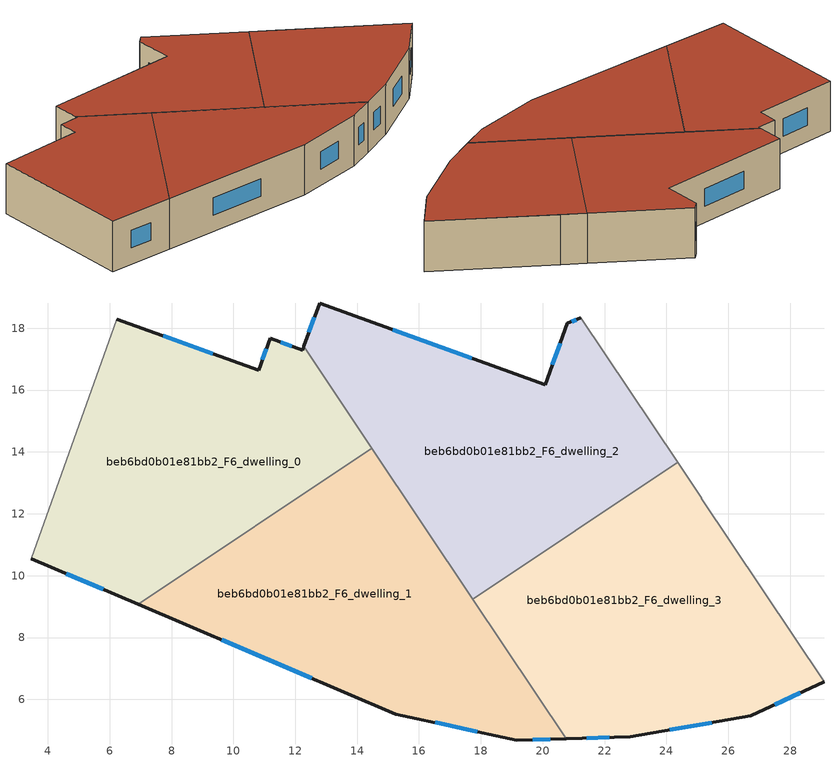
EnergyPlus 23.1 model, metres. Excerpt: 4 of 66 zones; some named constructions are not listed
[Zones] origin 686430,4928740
beb6bd0b01e81bb2_F6_dwelling_0
 floor to beb6bd0b01e81bb2_F5_dwelling_0 (EU_floor_Construction): 12.28,17.41 14.48,14.12 6.92,9.07 3.46,10.55 6.23,18.3 10.81,16.65 11.19,17.68 12.23,17.3 z18
 wall outside (EU_wall_Construction): 12.28,17.41 12.23,17.3 11.19,17.68 10.81,16.65 6.23,18.3 / 3.46,10.55 6.92,9.07 z18:21
 wall to beb6bd0b01e81bb2_F6_dwelling_1 (EU_wall_Construction): 6.92,9.07 14.48,14.12 z18:21
 wall adiabatic (EU_wall_Construction): 6.23,18.3 3.46,10.55 z18:21
 wall to beb6bd0b01e81bb2_F6_dwelling_2 (EU_wall_Construction): 14.48,14.12 12.28,17.41 z18:21
 window (EU_Window_Construction): 9.33,17.18 7.72,17.76 / 11.06,17.34 10.94,16.98 / 11.89,17.42 11.53,17.55 / 4.59,10.07 5.8,9.55 z18.98:20.02
 roof outside (EU_roof_Construction): 14.48,14.12 12.28,17.41 12.23,17.3 11.19,17.68 10.81,16.65 6.23,18.3 3.46,10.55 6.92,9.07 z21
beb6bd0b01e81bb2_F6_dwelling_1
 floor to beb6bd0b01e81bb2_F5_dwelling_1 (EU_floor_Construction): 14.48,14.12 20.76,4.73 19.17,4.69 15.24,5.53 6.92,9.07 z18
 wall outside (EU_wall_Construction): 6.92,9.07 15.24,5.53 19.17,4.69 20.76,4.73 z18:21
 wall to beb6bd0b01e81bb2_F6_dwelling_3 (EU_wall_Construction): 20.76,4.73 17.74,9.24 z18:21
 wall to beb6bd0b01e81bb2_F6_dwelling_2 (EU_wall_Construction): 17.74,9.24 14.48,14.12 z18:21
 window (EU_Window_Construction): 19.68,4.7 20.24,4.72 / 16.52,5.25 17.89,4.96 / 9.63,7.92 12.54,6.68 z18.98:20.02
 roof outside (EU_roof_Construction): 20.76,4.73 14.48,14.12 6.92,9.07 15.24,5.53 19.17,4.69 z21
beb6bd0b01e81bb2_F6_dwelling_2
 floor to beb6bd0b01e81bb2_F5_dwelling_2 (EU_floor_Construction): 21.24,18.34 24.36,13.66 17.74,9.24 12.28,17.41 12.79,18.82 20.08,16.17 20.8,18.16 z18
 wall outside (EU_wall_Construction): 21.24,18.34 20.8,18.16 20.08,16.17 12.79,18.82 12.28,17.41 z18:21
 wall to beb6bd0b01e81bb2_F6_dwelling_3 (EU_wall_Construction): 17.74,9.24 24.36,13.66 z18:21
 wall to beb6bd0b01e81bb2_F6_dwelling_4 (EU_wall_Construction): 24.36,13.66 21.24,18.34 z18:21
 window (EU_Window_Construction): 17.71,17.03 15.16,17.95 / 20.56,17.51 20.32,16.81 / 21.09,18.28 20.94,18.22 / 12.62,18.36 12.44,17.87 z18.98:20.02
 roof outside (EU_roof_Construction): 24.36,13.66 21.24,18.34 20.8,18.16 20.08,16.17 12.79,18.82 12.28,17.41 17.74,9.24 z21
beb6bd0b01e81bb2_F6_dwelling_3
 floor to beb6bd0b01e81bb2_F5_dwelling_3 (EU_floor_Construction): 24.36,13.66 29.1,6.58 26.73,5.48 22.83,4.79 20.76,4.73 17.74,9.24 z18
 wall outside (EU_wall_Construction): 20.76,4.73 22.83,4.79 26.73,5.48 29.1,6.58 z18:21
 wall to beb6bd0b01e81bb2_F6_dwelling_5 (EU_wall_Construction): 29.1,6.58 25.14,12.51 z18:21
 wall to beb6bd0b01e81bb2_F6_dwelling_4 (EU_wall_Construction): 25.14,12.51 24.37,13.66 z18:21
 window (EU_Window_Construction): 27.51,5.83 28.33,6.22 / 24.1,5.01 25.47,5.25 / 21.43,4.75 22.16,4.77 z18.98:20.02
 roof outside (EU_roof_Construction): 29.1,6.58 24.36,13.66 17.74,9.24 20.76,4.73 22.83,4.79 26.73,5.48 z21
[SCHEDULE:FILE] Column Number=1; Rows to Skip at Top=0; Number of Hours of Data=8760; Column Separator=Comma; Interpolate to Timestep=No; Minutes per Item=60; Adjust Schedule for Daylight Savings=Yes
Name | File
EU_Step8_GainSchedule_beb6bd0b01e81bb2_F2_dwelling_1_f000 | ../../schedules/beb6bd0b01e81bb2/beb6bd0b01e81bb2_F2_dwelling_1_f000_gain.csv
EU_Step8_GainSchedule_beb6bd0b01e81bb2_F2_dwelling_2_f000 | ../../schedules/beb6bd0b01e81bb2/beb6bd0b01e81bb2_F2_dwelling_2_f000_gain.csv
EU_Step8_GainSchedule_beb6bd0b01e81bb2_F2_dwelling_3_f000 | ../../schedules/beb6bd0b01e81bb2/beb6bd0b01e81bb2_F2_dwelling_3_f000_gain.csv
EU_Step8_GainSchedule_beb6bd0b01e81bb2_F2_dwelling_4_f000 | ../../schedules/beb6bd0b01e81bb2/beb6bd0b01e81bb2_F2_dwelling_4_f000_gain.csv
EU_Step8_GainSchedule_beb6bd0b01e81bb2_F2_dwelling_5_f000 | ../../schedules/beb6bd0b01e81bb2/beb6bd0b01e81bb2_F2_dwelling_5_f000_gain.csv
EU_Step8_GainSchedule_beb6bd0b01e81bb2_F2_dwelling_6_f000 | ../../schedules/beb6bd0b01e81bb2/beb6bd0b01e81bb2_F2_dwelling_6_f000_gain.csv
EU_Step8_GainSchedule_beb6bd0b01e81bb2_F2_dwelling_7_f000 | ../../schedules/beb6bd0b01e81bb2/beb6bd0b01e81bb2_F2_dwelling_7_f000_gain.csv
EU_Step8_GainSchedule_beb6bd0b01e81bb2_F2_dwelling_8_f000 | ../../schedules/beb6bd0b01e81bb2/beb6bd0b01e81bb2_F2_dwelling_8_f000_gain.csv
EU_Step8_GainSchedule_beb6bd0b01e81bb2_F2_dwelling_9_f000 | ../../schedules/beb6bd0b01e81bb2/beb6bd0b01e81bb2_F2_dwelling_9_f000_gain.csv
EU_Step8_GainSchedule_beb6bd0b01e81bb2_F3_dwelling_0_f000 | ../../schedules/beb6bd0b01e81bb2/beb6bd0b01e81bb2_F3_dwelling_0_f000_gain.csv
EU_Step8_GainSchedule_beb6bd0b01e81bb2_F3_dwelling_1_f000 | ../../schedules/beb6bd0b01e81bb2/beb6bd0b01e81bb2_F3_dwelling_1_f000_gain.csv
EU_Step8_GainSchedule_beb6bd0b01e81bb2_F3_dwelling_2_f000 | ../../schedules/beb6bd0b01e81bb2/beb6bd0b01e81bb2_F3_dwelling_2_f000_gain.csv
EU_Step8_GainSchedule_beb6bd0b01e81bb2_F3_dwelling_3_f000 | ../../schedules/beb6bd0b01e81bb2/beb6bd0b01e81bb2_F3_dwelling_3_f000_gain.csv
EU_Step8_GainSchedule_beb6bd0b01e81bb2_F3_dwelling_4_f000 | ../../schedules/beb6bd0b01e81bb2/beb6bd0b01e81bb2_F3_dwelling_4_f000_gain.csv
EU_Step8_GainSchedule_beb6bd0b01e81bb2_F3_dwelling_5_f000 | ../../schedules/beb6bd0b01e81bb2/beb6bd0b01e81bb2_F3_dwelling_5_f000_gain.csv
EU_Step8_GainSchedule_beb6bd0b01e81bb2_F3_dwelling_6_f000 | ../../schedules/beb6bd0b01e81bb2/beb6bd0b01e81bb2_F3_dwelling_6_f000_gain.csv
EU_Step8_GainSchedule_beb6bd0b01e81bb2_F3_dwelling_7_f000 | ../../schedules/beb6bd0b01e81bb2/beb6bd0b01e81bb2_F3_dwelling_7_f000_gain.csv
EU_Step8_GainSchedule_beb6bd0b01e81bb2_F3_dwelling_8_f000 | ../../schedules/beb6bd0b01e81bb2/beb6bd0b01e81bb2_F3_dwelling_8_f000_gain.csv
EU_Step8_GainSchedule_beb6bd0b01e81bb2_F4_dwelling_0_f000 | ../../schedules/beb6bd0b01e81bb2/beb6bd0b01e81bb2_F4_dwelling_0_f000_gain.csv
EU_Step8_GainSchedule_beb6bd0b01e81bb2_F4_dwelling_1_f000 | ../../schedules/beb6bd0b01e81bb2/beb6bd0b01e81bb2_F4_dwelling_1_f000_gain.csv
EU_Step8_GainSchedule_beb6bd0b01e81bb2_F4_dwelling_2_f000 | ../../schedules/beb6bd0b01e81bb2/beb6bd0b01e81bb2_F4_dwelling_2_f000_gain.csv
EU_Step8_GainSchedule_beb6bd0b01e81bb2_F4_dwelling_3_f000 | ../../schedules/beb6bd0b01e81bb2/beb6bd0b01e81bb2_F4_dwelling_3_f000_gain.csv
EU_Step8_GainSchedule_beb6bd0b01e81bb2_F4_dwelling_4_f000 | ../../schedules/beb6bd0b01e81bb2/beb6bd0b01e81bb2_F4_dwelling_4_f000_gain.csv
EU_Step8_GainSchedule_beb6bd0b01e81bb2_F4_dwelling_5_f000 | ../../schedules/beb6bd0b01e81bb2/beb6bd0b01e81bb2_F4_dwelling_5_f000_gain.csv
EU_Step8_GainSchedule_beb6bd0b01e81bb2_F4_dwelling_6_f000 | ../../schedules/beb6bd0b01e81bb2/beb6bd0b01e81bb2_F4_dwelling_6_f000_gain.csv
EU_Step8_GainSchedule_beb6bd0b01e81bb2_F4_dwelling_7_f000 | ../../schedules/beb6bd0b01e81bb2/beb6bd0b01e81bb2_F4_dwelling_7_f000_gain.csv
EU_Step8_GainSchedule_beb6bd0b01e81bb2_F4_dwelling_8_f000 | ../../schedules/beb6bd0b01e81bb2/beb6bd0b01e81bb2_F4_dwelling_8_f000_gain.csv
